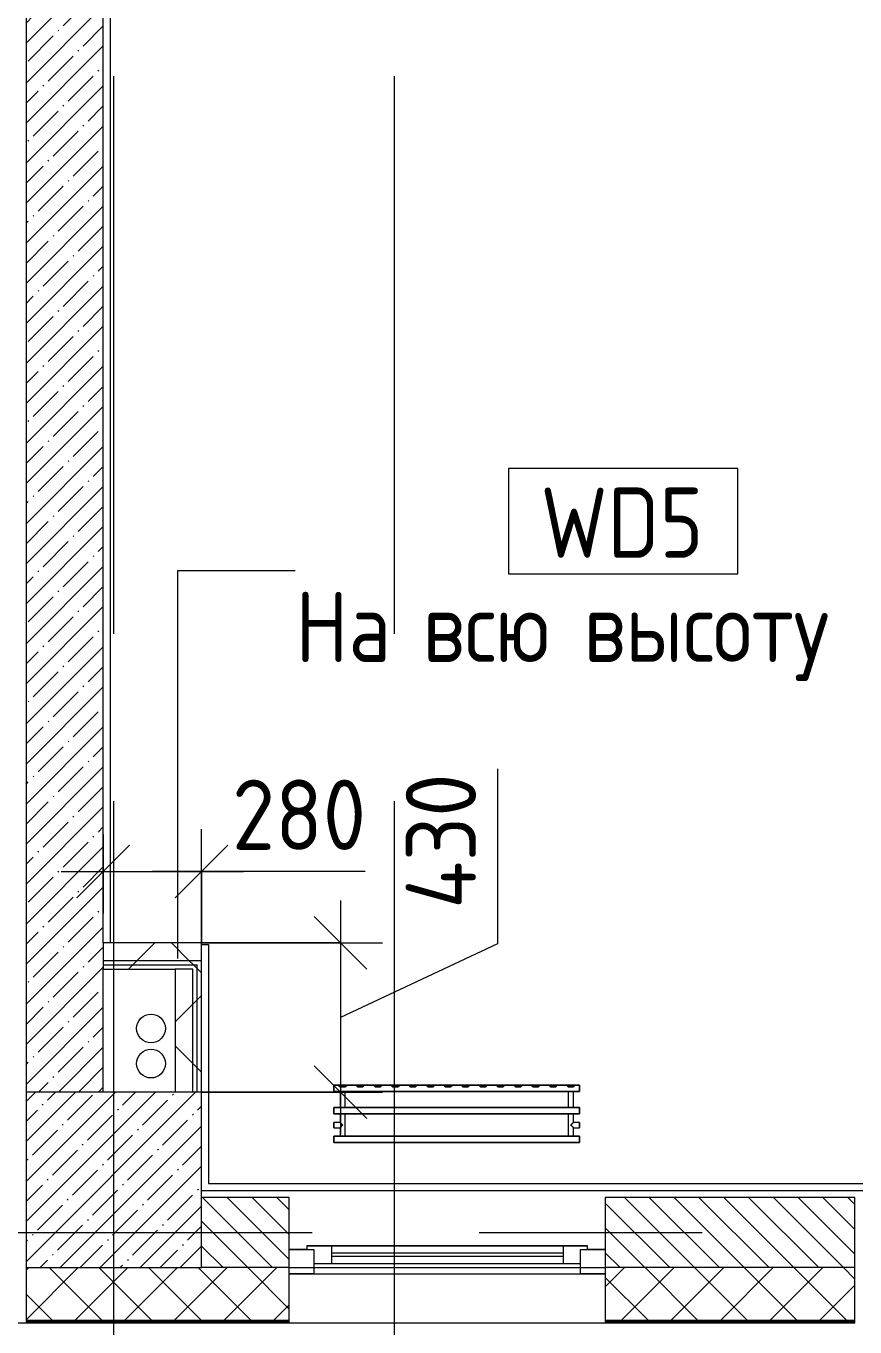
# Model space of a CAD drawing. Header units: millimetres. Extents: x 35787 to 244346, y -8553 to 29000.
# Drawn here: x 47410 to 49772, y -269 to 3436 of the extents above; entities that cross this region are included whole.
import ezdxf

# ---------------------------------------------------------------- set-up
doc = ezdxf.new("R2010")
doc.units = ezdxf.units.MM
doc.linetypes.add('Осевая', pattern=[3175, 635, -476.25, 1587.5, -476.25])
for name, color, linetype, lineweight in [('A-ANNO-DIMS', 7, 'Continuous', 9), ('A-ANNO-DIMS-100', 7, 'Continuous', 9), ('A-DETL', 7, 'Continuous', 9), ('A-GLAZ', 7, 'Continuous', 9), ('A-WALL', 7, 'Continuous', 9), ('A-WALL-1', 7, 'Continuous', 13), ('A-WALL-IDEN', 7, 'Continuous', 9), ('I-WALL', 7, 'Continuous', 9), ('S-COLS', 7, 'Continuous', 9), ('Оси', 7, 'Continuous', 9), ('Оси-2', 7, 'Осевая', 9)]:
    doc.layers.add(name, color=color, linetype=linetype, lineweight=lineweight)
for name, color, linetype, lineweight, true_color in [('A-FLOR-1', 7, 'Continuous', 9, 0xaaaaaa), ('A-WALL-3', 7, 'Continuous', 13, 0x008040), ('I-WALL-3', 7, 'Continuous', 9, 0x008040), ('M-EQPM-1', 7, 'Continuous', 9, 0xaaaaaa)]:
    doc.layers.add(name, color=color, linetype=linetype, lineweight=lineweight, true_color=true_color)
doc.styles.add('GOST Common_1', font='GOST_Common.ttf', dxfattribs={"width": 0.9, "height": 200})
doc.styles.add('ISOCPEUR_1', font='isocpeur.ttf', dxfattribs={"width": 0.9, "height": 200})
doc.dimstyles.new('ISO-2_0_0_9К_Средний_округл2', dxfattribs={"dimscale": 304.8, "dimtxt": 199.196235, "dimasz": 0.492126, "dimexe": 0.393701, "dimexo": 0, "dimgap": 0, "dimtad": 1, "dimdec": 0, "dimrnd": 10, "dimzin": 0, "dimdsep": 46, "dimtxsty": 'ISOCPEUR_1', "dimblk1": 'OBLIQUE', "dimblk2": 'OBLIQUE', "dimsah": 1, "dimcen": 0.09, "dimdle": 0.393701, "dimazin": 0, "dimtfac": 1, "dimtdec": 4, "dimtix": 1, "dimtmove": 1, "dimatfit": 3, "dimfxl": 1, "dimtvp": 1, "dimtolj": 1, "dimtzin": 0, "dimarcsym": 2})
pattern_1 = [(45, (0, 0), (-141.42136, 141.42136), []), (135, (0, 0), (-141.42136, -141.42136), [])]

# ---------------------------------------------------------------- blocks, each defined once
blk = doc.blocks.new('BSC_Колонна _Прямоугольная - 500х500-V7-План монтажа стен и перегородок 1 этажа  в осях 12-23')
at = {"layer": 'S-COLS'}
h = blk.add_hatch(dxfattribs=at)
h.set_pattern_fill('FP_9', color=256, style=0, pattern_type=2)
h.set_pattern_definition([(45, (-47660, -150), (-57.02463, 57.02463), []), (45, (-47602.975, -150), (-57.02463, 57.02463), [100.806, -20.161, 3.353, -16.808])])
h.paths.add_polyline_path([(-250, -250), (250, -250), (250, 250), (-250, 250)])
for p, q in [((250, 250), (-250, 250)), ((-250, 250), (-250, -250)), ((250, -250), (250, 250)), ((-250, -250), (250, -250))]:
    blk.add_line(p, q, dxfattribs=at)
blk = doc.blocks.new('120_Окно_СКБ_1Ст - 120_Окно_СКБ_1Ст 900х2500_h_-20664874-План монтажа стен и перегородок 1 этажа  в осях 12-23')
at = {"layer": 'A-GLAZ'}
for p, q in [((-450, -127), (-450, -57)), ((-450, -57), (-380, -57)), ((450, -57), (-450, -57)), ((-380, -57), (-380, -127)), ((380, -127), (380, -57)), ((380, -57), (450, -57)), ((450, -57), (450, -127)), ((380, -87), (-380, -87)), ((-380, -87), (-380, -127)), ((-330, -137), (-330, -87)), ((-330, -107), (330, -107)), ((330, -137), (330, -87)), ((380, -127), (380, -87)), ((-380, -127), (-450, -127)), ((-450, -127), (-400, -127)), ((-380, -127), (-400, -127)), ((-400, -127), (-400, -137)), ((-400, -137), (400, -137)), ((400, -137), (-400, -137)), ((330, -117), (-330, -117)), ((450, -127), (380, -127)), ((400, -127), (380, -127)), ((400, -127), (450, -127)), ((400, -137), (400, -127))]:
    blk.add_line(p, q, dxfattribs=at)
blk = doc.blocks.new('radiator_prado_classic_z_tip_30_po exemplyaru - Classic Z Тип 30-500-V53-План монтажа стен и перегородок 1 этажа  в осях 12-23')
at = {"layer": 'M-EQPM-1'}
for p, q in [((0, 228), (0, 210)), ((700, 228), (0, 228)), ((0, 210), (0, 228)), ((0, 228), (12.5, 228)), ((12.5, 228), (37.5, 228)), ((37.5, 228), (12.5, 228)), ((12.5, 228), (37.5, 228)), ((12.5, 228), (17.5, 223)), ((12.5, 228), (17.5, 223)), ((32.5, 223), (17.5, 223)), ((17.5, 223), (32.5, 223)), ((32.5, 223), (37.5, 228)), ((37.5, 228), (32.5, 223)), ((37.5, 228), (62.5, 228)), ((62.5, 228), (87.5, 228)), ((87.5, 228), (62.5, 228)), ((62.5, 228), (87.5, 228)), ((62.5, 228), (67.5, 223)), ((62.5, 228), (67.5, 223)), ((82.5, 223), (67.5, 223)), ((67.5, 223), (82.5, 223)), ((82.5, 223), (87.5, 228)), ((87.5, 228), (82.5, 223)), ((87.5, 228), (112.5, 228)), ((112.5, 228), (137.5, 228)), ((137.5, 228), (112.5, 228)), ((112.5, 228), (137.5, 228)), ((112.5, 228), (117.5, 223)), ((112.5, 228), (117.5, 223)), ((132.5, 223), (117.5, 223)), ((117.5, 223), (132.5, 223)), ((132.5, 223), (137.5, 228)), ((137.5, 228), (132.5, 223)), ((137.5, 228), (162.5, 228)), ((162.5, 228), (187.5, 228)), ((187.5, 228), (162.5, 228)), ((162.5, 228), (187.5, 228)), ((162.5, 228), (167.5, 223)), ((162.5, 228), (167.5, 223)), ((182.5, 223), (167.5, 223)), ((167.5, 223), (182.5, 223)), ((182.5, 223), (187.5, 228)), ((187.5, 228), (182.5, 223)), ((187.5, 228), (212.5, 228)), ((212.5, 228), (237.5, 228)), ((237.5, 228), (212.5, 228)), ((212.5, 228), (237.5, 228)), ((212.5, 228), (217.5, 223)), ((212.5, 228), (217.5, 223)), ((232.5, 223), (217.5, 223)), ((217.5, 223), (232.5, 223)), ((232.5, 223), (237.5, 228)), ((237.5, 228), (232.5, 223)), ((237.5, 228), (262.5, 228)), ((262.5, 228), (287.5, 228)), ((287.5, 228), (262.5, 228)), ((262.5, 228), (287.5, 228)), ((262.5, 228), (267.5, 223)), ((262.5, 228), (267.5, 223)), ((282.5, 223), (267.5, 223)), ((267.5, 223), (282.5, 223)), ((282.5, 223), (287.5, 228)), ((287.5, 228), (282.5, 223)), ((287.5, 228), (312.5, 228)), ((312.5, 228), (337.5, 228)), ((337.5, 228), (312.5, 228)), ((312.5, 228), (337.5, 228)), ((312.5, 228), (317.5, 223)), ((312.5, 228), (317.5, 223)), ((332.5, 223), (317.5, 223)), ((317.5, 223), (332.5, 223)), ((332.5, 223), (337.5, 228)), ((337.5, 228), (332.5, 223)), ((337.5, 228), (362.5, 228)), ((362.5, 228), (387.5, 228)), ((387.5, 228), (362.5, 228)), ((362.5, 228), (387.5, 228)), ((362.5, 228), (367.5, 223)), ((362.5, 228), (367.5, 223)), ((382.5, 223), (367.5, 223)), ((367.5, 223), (382.5, 223)), ((382.5, 223), (387.5, 228)), ((387.5, 228), (382.5, 223)), ((387.5, 228), (412.5, 228)), ((412.5, 228), (437.5, 228)), ((437.5, 228), (412.5, 228)), ((412.5, 228), (437.5, 228)), ((412.5, 228), (417.5, 223)), ((412.5, 228), (417.5, 223)), ((432.5, 223), (417.5, 223)), ((417.5, 223), (432.5, 223)), ((432.5, 223), (437.5, 228)), ((437.5, 228), (432.5, 223)), ((437.5, 228), (462.5, 228)), ((462.5, 228), (487.5, 228)), ((487.5, 228), (462.5, 228)), ((462.5, 228), (487.5, 228)), ((462.5, 228), (467.5, 223)), ((462.5, 228), (467.5, 223)), ((482.5, 223), (467.5, 223)), ((467.5, 223), (482.5, 223)), ((482.5, 223), (487.5, 228)), ((487.5, 228), (482.5, 223)), ((487.5, 228), (512.5, 228)), ((512.5, 228), (537.5, 228)), ((537.5, 228), (512.5, 228)), ((512.5, 228), (537.5, 228)), ((512.5, 228), (517.5, 223)), ((512.5, 228), (517.5, 223)), ((532.5, 223), (517.5, 223)), ((517.5, 223), (532.5, 223)), ((532.5, 223), (537.5, 228)), ((537.5, 228), (532.5, 223)), ((537.5, 228), (562.5, 228)), ((562.5, 228), (587.5, 228)), ((587.5, 228), (562.5, 228)), ((562.5, 228), (587.5, 228)), ((562.5, 228), (567.5, 223)), ((562.5, 228), (567.5, 223)), ((582.5, 223), (567.5, 223)), ((567.5, 223), (582.5, 223)), ((582.5, 223), (587.5, 228)), ((587.5, 228), (582.5, 223)), ((587.5, 228), (612.5, 228)), ((612.5, 228), (637.5, 228)), ((637.5, 228), (612.5, 228)), ((612.5, 228), (637.5, 228)), ((612.5, 228), (617.5, 223)), ((617.5, 223), (612.5, 228)), ((632.5, 223), (617.5, 223)), ((617.5, 223), (632.5, 223)), ((632.5, 223), (637.5, 228)), ((637.5, 228), (632.5, 223)), ((637.5, 228), (662.5, 228)), ((662.5, 228), (687.5, 228)), ((687.5, 228), (662.5, 228)), ((662.5, 228), (687.5, 228)), ((662.5, 228), (667.5, 223)), ((662.5, 228), (667.5, 223)), ((682.5, 223), (667.5, 223)), ((667.5, 223), (682.5, 223)), ((682.5, 223), (687.5, 228)), ((687.5, 228), (682.5, 223)), ((687.5, 228), (700, 228)), ((700, 210), (700, 228)), ((700, 228), (700, 210)), ((0, 210), (700, 210)), ((17.5, 210), (0, 210)), ((17.5, 210), (17.5, 164)), ((17.5, 210), (17.5, 164)), ((25, 210), (17.5, 210)), ((17.5, 210), (32.5, 210)), ((32.5, 210), (17.5, 210)), ((17.5, 210), (32.5, 210)), ((31.5, 210), (18.5, 210)), ((26.9, 210), (25, 210)), ((30.3, 210), (26.9, 210)), ((32.5, 210), (30.3, 210)), ((32.5, 164), (32.5, 210)), ((32.5, 164), (32.5, 210)), ((667.5, 210), (32.5, 210)), ((667.5, 210), (667.5, 164)), ((667.5, 210), (667.5, 164)), ((682.5, 210), (667.5, 210)), ((667.5, 210), (668.5, 210)), ((682.5, 210), (667.5, 210)), ((667.5, 210), (682.5, 210)), ((668.5, 210), (669.7, 210)), ((681.5, 210), (668.5, 210)), ((669.7, 210), (671.2, 210)), ((671.2, 210), (682.5, 210)), ((682.5, 164), (682.5, 210)), ((682.5, 164), (682.5, 210)), ((700, 210), (682.5, 210)), ((700, 164), (0, 164)), ((0, 164), (0, 146)), ((0, 146), (0, 164)), ((0, 164), (17.5, 164)), ((32.5, 164), (17.5, 164)), ((17.5, 164), (32.5, 164)), ((32.5, 164), (17.5, 164)), ((17.5, 164), (28.8, 164)), ((18.5, 164), (31.5, 164)), ((28.8, 164), (30.3, 164)), ((30.3, 164), (31.5, 164)), ((31.5, 164), (32.2, 164)), ((32.2, 164), (32.5, 164)), ((32.5, 164), (667.5, 164)), ((682.5, 164), (667.5, 164)), ((667.5, 164), (682.5, 164)), ((682.5, 164), (667.5, 164)), ((667.5, 164), (682.5, 164)), ((668.5, 164), (681.5, 164)), ((682.5, 164), (700, 164)), ((700, 146), (700, 164)), ((700, 164), (700, 146)), ((0, 146), (700, 146)), ((17.5, 146), (0, 146)), ((17.5, 121.5), (0, 121.5)), ((17.5, 121.5), (0, 121.5)), ((0, 121.5), (0, 121.2)), ((0, 106.5), (0, 121.5)), ((0, 121.2), (0, 106.8)), ((0, 121.2), (0, 120.5)), ((0, 120.5), (0, 121.2)), ((0, 121.2), (0, 121.2)), ((0, 120.5), (0, 119.3)), ((0, 119.3), (0, 120.5)), ((0, 119.3), (0, 117.8)), ((0, 117.8), (0, 119.3)), ((0, 117.8), (0, 115.9)), ((0, 115.9), (0, 117.8)), ((0, 115.9), (0, 114)), ((0, 114), (0, 115.9)), ((0, 114), (0, 112.1)), ((0, 112.1), (0, 114)), ((0, 112.1), (0, 110.2)), ((0, 110.2), (0, 112.1)), ((17.5, 146), (17.5, 121.5)), ((17.5, 146), (17.5, 121.5)), ((17.5, 146), (25, 146)), ((32.5, 146), (17.5, 146)), ((17.5, 146), (32.5, 146)), ((28.8, 146), (17.5, 146)), ((31.5, 146), (18.5, 146)), ((25, 146), (26.9, 146)), ((26.9, 146), (32.5, 146)), ((30.3, 146), (28.8, 146)), ((31.5, 146), (30.3, 146)), ((32.2, 146), (31.5, 146)), ((32.5, 146), (32.2, 146)), ((32.5, 82), (32.5, 146)), ((32.5, 82), (32.5, 146)), ((667.5, 146), (32.5, 146)), ((667.5, 146), (667.5, 82)), ((667.5, 146), (667.5, 82)), ((667.5, 146), (682.5, 146)), ((669.7, 146), (667.5, 146)), ((667.5, 146), (673.1, 146)), ((682.5, 146), (667.5, 146)), ((681.5, 146), (668.5, 146)), ((682.5, 146), (669.7, 146)), ((673.1, 146), (682.5, 146)), ((682.5, 121.5), (682.5, 146)), ((682.5, 121.5), (682.5, 146)), ((700, 146), (682.5, 146)), ((700, 121.5), (682.5, 121.5)), ((700, 121.5), (682.5, 121.5)), ((700, 121.5), (700, 106.5)), ((700, 121.2), (700, 121.5)), ((700, 121.5), (700, 121.2)), ((700, 121.2), (700, 121.5)), ((700, 106.8), (700, 121.2)), ((700, 121.2), (700, 106.8)), ((700, 106.8), (700, 121.2)), ((0, 110.2), (0, 108.7)), ((0, 108.7), (0, 110.2)), ((0, 108.7), (0, 106.8)), ((0, 106.8), (0, 108.7)), ((0, 106.8), (0, 106.5)), ((0, 106.8), (0, 106.8)), ((0, 106.5), (17.5, 106.5)), ((0, 106.5), (17.5, 106.5)), ((700, 82), (0, 82)), ((0, 82), (0, 64)), ((0, 64), (0, 82)), ((0, 82), (17.5, 82)), ((17.5, 106.5), (17.5, 82)), ((17.5, 106.5), (17.5, 82)), ((32.5, 82), (17.5, 82)), ((17.5, 82), (32.5, 82)), ((32.5, 82), (17.5, 82)), ((17.5, 82), (17.8, 82)), ((17.8, 82), (18.5, 82)), ((18.5, 82), (19.7, 82)), ((18.5, 82), (31.5, 82)), ((19.7, 82), (21.3, 82)), ((21.3, 82), (23.1, 82)), ((23.1, 82), (25, 82)), ((25, 82), (26.9, 82)), ((26.9, 82), (28.8, 82)), ((28.8, 82), (30.3, 82)), ((30.3, 82), (31.5, 82)), ((31.5, 82), (32.2, 82)), ((32.2, 82), (32.5, 82)), ((32.5, 82), (667.5, 82)), ((682.5, 82), (667.5, 82)), ((667.5, 82), (668.5, 82)), ((676.9, 82), (667.5, 82)), ((667.5, 82), (682.5, 82)), ((668.5, 82), (675, 82)), ((668.5, 82), (681.5, 82)), ((675, 82), (682.5, 82)), ((678.7, 82), (676.9, 82)), ((680.3, 82), (678.7, 82)), ((682.5, 82), (680.3, 82)), ((682.5, 82), (682.5, 106.5)), ((682.5, 106.5), (700, 106.5)), ((682.5, 82), (682.5, 106.5)), ((682.5, 106.5), (700, 106.5)), ((682.5, 82), (700, 82)), ((700, 106.5), (700, 106.8)), ((700, 106.8), (700, 106.5)), ((700, 106.5), (700, 106.8)), ((700, 64), (700, 82)), ((700, 82), (700, 64)), ((700, 64), (0, 64)), ((0, 64), (700, 64))]:
    blk.add_line(p, q, dxfattribs=at)
for points, knots in [([(17.8, 121.2), (17.7, 121.3), (17.7, 121.3), (17.5, 121.5), (17.5, 121.5), (17.5, 121.5)], [0.8571429, 0.8571429, 0.8571429, 0.8571429, 0.8928571, 0.9285714, 1, 1, 1, 1]), ([(17.5, 121.5), (17.5, 121.5), (17.5, 121.5), (17.7, 121.3), (17.7, 121.3), (17.8, 121.2)], [0, 0, 0, 0, 0.0714286, 0.1071429, 0.1428571, 0.1428571, 0.1428571, 0.1428571]), ([(17.5, 121.5), (17.5, 121.5), (17.5, 121.5), (17.7, 121.3), (17.7, 121.3), (17.8, 121.2)], [0, 0, 0, 0, 0.0714286, 0.1071429, 0.1428571, 0.1428571, 0.1428571, 0.1428571]), ([(25, 114), (24.5, 114.5), (23.6, 115.4), (22.4, 116.6), (21.6, 117.4), (21.1, 117.9), (20.8, 118.2), (20.5, 118.5), (20.2, 118.8), (19.8, 119.1), (19.6, 119.4), (19.3, 119.7), (19, 120), (18.7, 120.3), (18.5, 120.5), (18.3, 120.7), (18.1, 120.9), (17.9, 121.1), (17.8, 121.2), (17.7, 121.3), (17.5, 121.5), (17.5, 121.5), (17.5, 121.5)], [0, 0, 0, 0, 0.142857, 0.285714, 0.357143, 0.392857, 0.428571, 0.464286, 0.5, 0.535714, 0.571429, 0.607143, 0.642857, 0.678571, 0.714286, 0.75, 0.785714, 0.821429, 0.857143, 0.892857, 0.928571, 1, 1, 1, 1]), ([(17.5, 106.5), (17.5, 106.5), (17.5, 106.5), (17.7, 106.7), (17.8, 106.8), (17.9, 106.9), (18.1, 107.1), (18.3, 107.3), (18.5, 107.5), (18.7, 107.7), (19, 108), (19.3, 108.3), (19.6, 108.6), (19.8, 108.9), (20.3, 109.3), (20.7, 109.7), (21.1, 110.1), (21.6, 110.6), (22.4, 111.4), (23.6, 112.6), (24.5, 113.5), (25, 114)], [0, 0, 0, 0, 0.071429, 0.107143, 0.142857, 0.178571, 0.214286, 0.25, 0.285714, 0.321429, 0.357143, 0.392857, 0.428571, 0.464286, 0.5, 0.571429, 0.607143, 0.642857, 0.714286, 0.857143, 1, 1, 1, 1]), ([(17.8, 121.2), (17.8, 121.2), (17.9, 121.1), (18.1, 120.9), (18.3, 120.7), (18.5, 120.5), (18.7, 120.3), (19, 120), (19.3, 119.7), (19.6, 119.4), (19.8, 119.1), (20.3, 118.7), (20.7, 118.3), (21.1, 117.9), (21.6, 117.4), (22.4, 116.6), (23.1, 115.9), (23.6, 115.4)], [0.1428571, 0.1428571, 0.1428571, 0.1428571, 0.1785714, 0.2142857, 0.25, 0.2857143, 0.3214286, 0.3571429, 0.3928571, 0.4285714, 0.4642857, 0.5, 0.5714286, 0.6071429, 0.6428571, 0.7142857, 0.8571429, 0.8571429, 0.8571429, 0.8571429]), ([(22.1, 111.1), (21.9, 110.9), (21.6, 110.6), (21.1, 110.1), (20.8, 109.8), (20.5, 109.5), (20.2, 109.2), (19.8, 108.9), (19.6, 108.6), (19.3, 108.3), (19, 108), (18.7, 107.7), (18.5, 107.5), (18.3, 107.3), (18.1, 107.1), (17.9, 106.9), (17.8, 106.8), (17.8, 106.8)], [0.2857143, 0.2857143, 0.2857143, 0.2857143, 0.3571429, 0.3928571, 0.4285714, 0.4642857, 0.5, 0.5357143, 0.5714286, 0.6071429, 0.6428571, 0.6785714, 0.7142857, 0.75, 0.7857143, 0.8214286, 0.8571429, 0.8571429, 0.8571429, 0.8571429]), ([(19.6, 119.4), (19.7, 119.3), (19.9, 119.2), (20.3, 118.7), (20.6, 118.4), (20.8, 118.2)], [0.4285714, 0.4285714, 0.4285714, 0.4285714, 0.4642857, 0.5, 0.5714286, 0.5714286, 0.5714286, 0.5714286]), ([(22.1, 116.9), (21.9, 117.1), (21.6, 117.4), (21.1, 117.9), (20.9, 118.1), (20.8, 118.2)], [0.2857143, 0.2857143, 0.2857143, 0.2857143, 0.3571429, 0.3928571, 0.4285714, 0.4285714, 0.4285714, 0.4285714]), ([(20.8, 118.2), (20.9, 118.1), (21.1, 117.9), (21.6, 117.4), (21.9, 117.1), (22.1, 116.9)], [0.5714286, 0.5714286, 0.5714286, 0.5714286, 0.6071429, 0.6428571, 0.7142857, 0.7142857, 0.7142857, 0.7142857]), ([(20.8, 109.8), (20.9, 109.9), (21.1, 110.1), (21.6, 110.6), (21.9, 110.9), (22.1, 111.1)], [0.5714286, 0.5714286, 0.5714286, 0.5714286, 0.6071429, 0.6428571, 0.7142857, 0.7142857, 0.7142857, 0.7142857]), ([(22.1, 111.1), (21.9, 110.9), (21.6, 110.6), (21.1, 110.1), (20.9, 109.9), (20.8, 109.8)], [0.2857143, 0.2857143, 0.2857143, 0.2857143, 0.3571429, 0.3928571, 0.4285714, 0.4285714, 0.4285714, 0.4285714]), ([(675, 114), (675.5, 114.5), (676.4, 115.4), (677.6, 116.6), (678.4, 117.4), (678.9, 117.9), (679.2, 118.2), (679.5, 118.5), (679.8, 118.8), (680.1, 119.2), (680.4, 119.4), (680.7, 119.7), (681, 120), (681.3, 120.3), (681.5, 120.5), (681.7, 120.7), (681.9, 120.9), (682.1, 121.1), (682.2, 121.2), (682.3, 121.3), (682.5, 121.5), (682.5, 121.5), (682.5, 121.5)], [0, 0, 0, 0, 0.142857, 0.285714, 0.357143, 0.392857, 0.428571, 0.464286, 0.5, 0.535714, 0.571429, 0.607143, 0.642857, 0.678571, 0.714286, 0.75, 0.785714, 0.821429, 0.857143, 0.892857, 0.928571, 1, 1, 1, 1]), ([(682.5, 106.5), (682.5, 106.5), (682.5, 106.5), (682.3, 106.7), (682.2, 106.8), (682.1, 106.9), (681.9, 107.1), (681.7, 107.3), (681.5, 107.5), (681.3, 107.7), (681, 108), (680.7, 108.3), (680.4, 108.6), (680.1, 108.8), (679.7, 109.3), (679.3, 109.7), (678.9, 110.1), (678.4, 110.6), (677.6, 111.4), (676.4, 112.6), (675.5, 113.5), (675, 114)], [0, 0, 0, 0, 0.071429, 0.107143, 0.142857, 0.178571, 0.214286, 0.25, 0.285714, 0.321429, 0.357143, 0.392857, 0.428571, 0.464286, 0.5, 0.571429, 0.607143, 0.642857, 0.714286, 0.857143, 1, 1, 1, 1]), ([(682.2, 121.2), (682.2, 121.2), (682.1, 121.1), (681.9, 120.9), (681.7, 120.7), (681.5, 120.5), (681.3, 120.3), (681, 120), (680.7, 119.7), (680.4, 119.4), (680.1, 119.2), (679.7, 118.7), (679.3, 118.3), (678.9, 117.9), (678.4, 117.4), (677.6, 116.6), (676.9, 115.9), (676.4, 115.4)], [0.1428571, 0.1428571, 0.1428571, 0.1428571, 0.1785714, 0.2142857, 0.25, 0.2857143, 0.3214286, 0.3571429, 0.3928571, 0.4285714, 0.4642857, 0.5, 0.5714286, 0.6071429, 0.6428571, 0.7142857, 0.8571429, 0.8571429, 0.8571429, 0.8571429]), ([(676.4, 115.4), (676.9, 115.9), (677.6, 116.6), (678.4, 117.4), (678.9, 117.9), (679.2, 118.2), (679.5, 118.5), (679.8, 118.8), (680.1, 119.2), (680.4, 119.4), (680.7, 119.7), (681, 120), (681.3, 120.3), (681.5, 120.5), (681.7, 120.7), (681.9, 120.9), (682.1, 121.1), (682.2, 121.2), (682.2, 121.2)], [0.1428571, 0.1428571, 0.1428571, 0.1428571, 0.2857143, 0.3571429, 0.3928571, 0.4285714, 0.4642857, 0.5, 0.5357143, 0.5714286, 0.6071429, 0.6428571, 0.6785714, 0.7142857, 0.75, 0.7857143, 0.8214286, 0.8571429, 0.8571429, 0.8571429, 0.8571429]), ([(679.2, 118.2), (679.1, 118.1), (678.9, 117.9), (678.4, 117.4), (678.1, 117.1), (677.9, 116.9)], [0.5714286, 0.5714286, 0.5714286, 0.5714286, 0.6071429, 0.6428571, 0.7142857, 0.7142857, 0.7142857, 0.7142857]), ([(677.9, 111.1), (678.1, 110.9), (678.4, 110.6), (678.9, 110.1), (679.2, 109.8), (679.5, 109.5), (679.8, 109.2), (680.1, 108.8), (680.4, 108.6), (680.7, 108.3), (681, 108), (681.3, 107.7), (681.5, 107.5), (681.7, 107.3), (681.9, 107.1), (682.1, 106.9), (682.2, 106.8), (682.2, 106.8)], [0.2857143, 0.2857143, 0.2857143, 0.2857143, 0.3571429, 0.3928571, 0.4285714, 0.4642857, 0.5, 0.5357143, 0.5714286, 0.6071429, 0.6428571, 0.6785714, 0.7142857, 0.75, 0.7857143, 0.8214286, 0.8571429, 0.8571429, 0.8571429, 0.8571429]), ([(677.9, 111.1), (678.1, 110.9), (678.4, 110.6), (678.9, 110.1), (679.2, 109.8), (679.5, 109.5), (679.8, 109.2), (680.1, 108.8), (680.4, 108.6), (680.7, 108.3), (681, 108), (681.3, 107.7), (681.5, 107.5), (681.7, 107.3), (681.9, 107.1), (682.1, 106.9), (682.2, 106.8), (682.2, 106.8)], [0.2857143, 0.2857143, 0.2857143, 0.2857143, 0.3571429, 0.3928571, 0.4285714, 0.4642857, 0.5, 0.5357143, 0.5714286, 0.6071429, 0.6428571, 0.6785714, 0.7142857, 0.75, 0.7857143, 0.8214286, 0.8571429, 0.8571429, 0.8571429, 0.8571429]), ([(682.2, 106.8), (682.2, 106.8), (682.1, 106.9), (681.9, 107.1), (681.7, 107.3), (681.5, 107.5), (681.3, 107.7), (681, 108), (680.7, 108.3), (680.4, 108.6), (680.1, 108.8), (679.7, 109.3), (679.3, 109.7), (678.9, 110.1), (678.4, 110.6), (678.1, 110.9), (677.9, 111.1)], [0.1428571, 0.1428571, 0.1428571, 0.1428571, 0.1785714, 0.2142857, 0.25, 0.2857143, 0.3214286, 0.3571429, 0.3928571, 0.4285714, 0.4642857, 0.5, 0.5714286, 0.6071429, 0.6428571, 0.7142857, 0.7142857, 0.7142857, 0.7142857]), ([(682.2, 121.2), (682.2, 121.2), (682.1, 121.1), (681.9, 120.9), (681.7, 120.7), (681.5, 120.5), (681.3, 120.3), (681, 120), (680.7, 119.7), (680.4, 119.4), (680.1, 119.2), (679.7, 118.7), (679.4, 118.4), (679.2, 118.2)], [0.1428571, 0.1428571, 0.1428571, 0.1428571, 0.1785714, 0.2142857, 0.25, 0.2857143, 0.3214286, 0.3571429, 0.3928571, 0.4285714, 0.4642857, 0.5, 0.5714286, 0.5714286, 0.5714286, 0.5714286]), ([(682.5, 121.5), (682.5, 121.5), (682.5, 121.5), (682.3, 121.3), (682.3, 121.3), (682.2, 121.2)], [0, 0, 0, 0, 0.0714286, 0.1071429, 0.1428571, 0.1428571, 0.1428571, 0.1428571]), ([(682.5, 121.5), (682.5, 121.5), (682.5, 121.5), (682.3, 121.3), (682.3, 121.3), (682.2, 121.2)], [0, 0, 0, 0, 0.0714286, 0.1071429, 0.1428571, 0.1428571, 0.1428571, 0.1428571]), ([(682.2, 121.2), (682.3, 121.3), (682.3, 121.3), (682.5, 121.5), (682.5, 121.5), (682.5, 121.5)], [0.8571429, 0.8571429, 0.8571429, 0.8571429, 0.8928571, 0.9285714, 1, 1, 1, 1]), ([(17.5, 106.5), (17.5, 106.5), (17.5, 106.5), (17.7, 106.7), (17.7, 106.7), (17.8, 106.8)], [0, 0, 0, 0, 0.0714286, 0.1071429, 0.1428571, 0.1428571, 0.1428571, 0.1428571]), ([(17.8, 106.8), (17.7, 106.7), (17.7, 106.7), (17.5, 106.5), (17.5, 106.5), (17.5, 106.5)], [0.8571429, 0.8571429, 0.8571429, 0.8571429, 0.8928571, 0.9285714, 1, 1, 1, 1]), ([(17.8, 106.8), (17.7, 106.7), (17.7, 106.7), (17.5, 106.5), (17.5, 106.5), (17.5, 106.5)], [0.8571429, 0.8571429, 0.8571429, 0.8571429, 0.8928571, 0.9285714, 1, 1, 1, 1]), ([(17.8, 106.8), (17.8, 106.8), (17.9, 106.9), (18.1, 107.1), (18.3, 107.3), (18.5, 107.5), (18.7, 107.7), (19, 108), (19.3, 108.3), (19.6, 108.6), (19.9, 108.8), (20.3, 109.3), (20.6, 109.6), (20.8, 109.8)], [0.1428571, 0.1428571, 0.1428571, 0.1428571, 0.1785714, 0.2142857, 0.25, 0.2857143, 0.3214286, 0.3571429, 0.3928571, 0.4285714, 0.4642857, 0.5, 0.5714286, 0.5714286, 0.5714286, 0.5714286]), ([(682.2, 106.8), (682.3, 106.7), (682.3, 106.7), (682.5, 106.5), (682.5, 106.5), (682.5, 106.5)], [0.8571429, 0.8571429, 0.8571429, 0.8571429, 0.8928571, 0.9285714, 1, 1, 1, 1]), ([(682.2, 106.8), (682.3, 106.7), (682.3, 106.7), (682.5, 106.5), (682.5, 106.5), (682.5, 106.5)], [0.8571429, 0.8571429, 0.8571429, 0.8571429, 0.8928571, 0.9285714, 1, 1, 1, 1]), ([(682.5, 106.5), (682.5, 106.5), (682.5, 106.5), (682.3, 106.7), (682.3, 106.7), (682.2, 106.8)], [0, 0, 0, 0, 0.0714286, 0.1071429, 0.1428571, 0.1428571, 0.1428571, 0.1428571])]:
    blk.add_open_spline(points, degree=3, knots=knots, dxfattribs=at)
for points in [[(20.8, 118.2), (20.7, 118.3), (20.5, 118.5), (20.2, 118.8), (19.9, 119.2), (19.6, 119.4), (19.3, 119.7), (19, 120), (18.7, 120.3), (18.5, 120.5), (18.3, 120.7), (18.1, 120.9), (17.9, 121.1), (17.8, 121.2), (17.8, 121.2)], [(17.8, 121.2), (17.8, 121.2), (17.9, 121.1), (18.1, 120.9), (18.3, 120.7), (18.5, 120.5), (18.7, 120.3), (19, 120), (19.3, 119.7), (19.5, 119.5), (19.6, 119.4)], [(23.6, 115.4), (23.1, 115.9), (22.6, 116.4), (22.1, 116.9)], [(22.1, 116.9), (22.6, 116.4), (23.1, 115.9), (23.6, 115.4)], [(25, 114), (24.5, 113.5), (23.6, 112.6), (22.6, 111.6), (22.1, 111.1)], [(22.1, 111.1), (22.6, 111.6), (23.1, 112.1), (23.6, 112.6)], [(23.6, 112.6), (23.1, 112.1), (22.6, 111.6), (22.1, 111.1)], [(25, 114), (24.5, 114.5), (24, 115), (23.6, 115.4)], [(23.6, 115.4), (24, 115), (24.5, 114.5), (25, 114)], [(23.6, 115.4), (24, 115), (24.5, 114.5), (25, 114)], [(23.6, 112.6), (24, 113), (24.5, 113.5), (25, 114)], [(25, 114), (24.5, 113.5), (24, 113), (23.6, 112.6)], [(676.4, 115.4), (676, 115), (675.5, 114.5), (675, 114)], [(676.4, 115.4), (676, 115), (675.5, 114.5), (675, 114)], [(675, 114), (675.5, 114.5), (676, 115), (676.4, 115.4)], [(675, 114), (675.5, 113.5), (676.4, 112.6), (677.4, 111.6), (677.9, 111.1)], [(675, 114), (675.5, 113.5), (676.4, 112.6), (677.4, 111.6), (677.9, 111.1)], [(677.9, 111.1), (677.4, 111.6), (676.4, 112.6), (675.5, 113.5), (675, 114)], [(677.9, 116.9), (677.4, 116.4), (676.9, 115.9), (676.4, 115.4)], [(20.8, 109.8), (20.7, 109.7), (20.5, 109.5), (20.2, 109.2), (19.9, 108.8), (19.6, 108.6), (19.3, 108.3), (19, 108), (18.7, 107.7), (18.5, 107.5), (18.3, 107.3), (18.1, 107.1), (17.9, 106.9), (17.8, 106.8), (17.8, 106.8)]]:
    blk.add_open_spline(points, degree=3, dxfattribs=at)
blk = doc.blocks.new('DIMBLOCK36-План монтажа стен и перегородок 1 этажа  в осях 12-23')
at = {"layer": 'A-ANNO-DIMS-100'}
for p, q in [((47630, 1134.3), (47630, 908.2)), ((47630, 1028.2), (47630, 1134.3)), ((47910, 825), (47910, 1148.2)), ((47510, 1028.2), (48030, 1028.2)), ((47896.6, 1028.2), (47770, 1028.2)), ((48375.8, 1028.2), (47896.6, 1028.2)), ((47910, 1028.2), (47910, 825))]:
    blk.add_line(p, q, dxfattribs=at)
at = {"layer": 'A-ANNO-DIMS-100', "lineweight": 20}
for p, q in [((47630, 1028.2), (47705, 1103.2)), ((47910, 1028.2), (47985, 1103.2)), ((47630, 1028.2), (47555, 953.2)), ((47910, 1028.2), (47835, 953.2))]:
    blk.add_line(p, q, dxfattribs=at)
at = {"layer": 'A-ANNO-DIMS-100', "color": 0, "insert": (47996.6, 1289.5), "char_height": 200, "width": 455.087, "attachment_point": 1, "line_spacing_factor": 1.149209, "style": 'ISOCPEUR_1'}
blk.add_mtext('280', dxfattribs=at)
blk = doc.blocks.new('_Oblique')
at = {"color": 0, "linetype": 'ByBlock', "lineweight": -2}
blk.add_line((-0.5, -0.5), (0.5, 0.5), dxfattribs=at)
blk = doc.blocks.new('DIMBLOCK37-План монтажа стен и перегородок 1 этажа  в осях 12-23')
at = {"layer": 'A-ANNO-DIMS-100'}
for p, q in [((48753.1, 1320.3), (48753.1, 821.9)), ((48305.7, 945), (48305.7, 280)), ((47910, 825), (48425.7, 825)), ((48305.7, 825), (47910, 825)), ((48753.1, 821.9), (48305.7, 612.5)), ((47910, 400), (48425.7, 400)), ((48305.7, 400), (47910, 400))]:
    blk.add_line(p, q, dxfattribs=at)
at = {"layer": 'A-ANNO-DIMS-100', "lineweight": 20}
for p, q in [((48305.7, 825), (48230.7, 900)), ((48305.7, 825), (48380.7, 750)), ((48305.7, 400), (48230.7, 475)), ((48305.7, 400), (48380.7, 325))]:
    blk.add_line(p, q, dxfattribs=at)
at = {"layer": 'A-ANNO-DIMS-100', "color": 0, "insert": (48491.9, 921.9), "char_height": 200, "width": 478.071, "attachment_point": 1, "rotation": 90, "line_spacing_factor": 1.149209, "style": 'ISOCPEUR_1'}
blk.add_mtext('430', dxfattribs=at)
blk = doc.blocks.new('М_стена2 - Типоразмер-30678229-План монтажа стен и перегородок 1 этажа  в осях 12-23')
at = {"layer": 'A-WALL-IDEN'}
for p, q in [((3.258, 1.523), (-3.273, 1.523)), ((-3.273, 1.523), (-3.273, -1.477)), ((3.258, -1.477), (3.258, 1.523)), ((-3.273, -1.477), (3.258, -1.477))]:
    blk.add_line(p, q, dxfattribs=at)

msp = doc.modelspace()

# ---------------------------------------------------------------- hatches: boundary and pattern name
at = {"layer": 'A-WALL'}
h = msp.add_hatch(dxfattribs=at)
h.set_pattern_fill('FP_21', color=256, style=0, pattern_type=2)
h.set_pattern_definition([(135, (0, 0), (-35.35534, -35.35534), [])])
h.paths.add_polyline_path([(59260, -100), (60010, -100), (60010, 100), (59260, 100)])
h.paths.add_polyline_path([(65410, -100), (65410, 100), (65160, 100), (65160, -100), (65263.5, -100)])
h.paths.add_polyline_path([(53310, -100), (53310, 100), (52410, 100), (52410, -100), (52930, -100)])
h.paths.add_polyline_path([(56910, -100), (57160, -100), (57160, 100), (56910, 100), (56910, -33.3)])
h.paths.add_polyline_path([(61410, -100), (61610, -100), (61610, 100), (61410, 100), (61410, -42.9)])
h.paths.add_polyline_path([(64260, -100), (64260, 100), (63710, 100), (63710, -100), (63812.5, -100)])
h.paths.add_polyline_path([(51910, -100), (51910, 100), (51871.5, 100), (51871.5, -100)])
h.paths.add_polyline_path([(49302.5, -100), (49771.5, -100), (49771.5, 100), (49060, 100), (49060, -100)])
h.paths.add_polyline_path([(48160, -100), (48160, 100), (47910, 100), (47910, -100)])
h = msp.add_hatch(dxfattribs=at)
h.set_pattern_fill('FP_17', color=256, style=0, pattern_type=2)
h.set_pattern_definition([(45, (0, 0), (-70.71068, 70.71068), []), (135, (0, 0), (-70.71068, -70.71068), [])])
h.paths.add_polyline_path([(59260, -250), (60010, -250), (60010, -100), (59260, -100)])
h.paths.add_polyline_path([(75700, -250), (75700, -100), (73980, -100), (73980, -250), (75420.5, -250)])
h.paths.add_polyline_path([(61610, -250), (61610, -100), (60910, -100), (60910.5, -250), (61410, -250)])
h.paths.add_polyline_path([(65410, -250), (66160, -250), (66160, -100), (65160, -100), (65160, -250), (65263.5, -250)])
h.paths.add_polyline_path([(56557.5, -250), (57160, -250), (57160, -100), (56410, -100), (56410, -250)])
h.paths.add_polyline_path([(72280, -250), (72280, -100), (71560, -100), (71560, -250), (71793, -250)])
h.paths.add_polyline_path([(63710, -250), (64260, -250), (64260, -100), (63710, -100)])
h.paths.add_polyline_path([(70342, -250), (70660, -250), (70660, -100), (67060, -100), (67060, -250), (67440, -250)])
h.paths.add_polyline_path([(51871.5, -250), (53310, -250), (53310, -100), (51871.5, -100)])
h.paths.add_polyline_path([(47410, -250), (48160, -250), (48160, -100), (47410, -100)])
h.paths.add_polyline_path([(49771.5, -250), (49771.5, -100), (49060, -100), (49060, -250), (49302.5, -250)])
h.paths.add_polyline_path([(44310, -250), (44310, -100), (42737.5, -100), (42737.5, -250), (44224.1, -250)])
h.paths.add_polyline_path([(40596.6, -250), (40637.5, -250), (40637.5, -100), (39940, -100), (39940, -250)])
h.paths.add_polyline_path([(39040, -250), (39040, -100), (38742.7, -100), (38742.7, -250)])
at = {"layer": 'I-WALL'}
h = msp.add_hatch(dxfattribs=at)
h.set_pattern_fill('FP_1', color=256, style=0, pattern_type=2)
h.set_pattern_definition([(45, (0, 0), (-57.02463, 57.02463), []), (45, (57.025, 0), (-57.02463, 57.02463), [100.806, -20.161, 3.353, -16.808])])
h.paths.add_polyline_path([(47630, 400), (47630, 7400), (47410, 7400), (47410, 400)])
at = {"layer": 'I-WALL-3'}
h = msp.add_hatch(dxfattribs=at)
h.set_pattern_fill('FP_78', color=256, style=0, pattern_type=2)
h.set_pattern_definition(pattern_1)
h.paths.add_polyline_path([(47630, 775), (47910, 775), (47910, 825), (47630, 825)])
h = msp.add_hatch(dxfattribs=at)
h.set_pattern_fill('FP_78', color=256, style=0, pattern_type=2)
h.set_pattern_definition(pattern_1)
h.paths.add_polyline_path([(47910, 762.5), (47910, 775), (47630, 775), (47630, 762.5), (47897.5, 762.5)])
h = msp.add_hatch(dxfattribs=at)
h.set_pattern_fill('FP_78', color=256, style=0, pattern_type=2)
h.set_pattern_definition(pattern_1)
h.paths.add_polyline_path([(47630, 750), (47897.5, 750), (47897.5, 762.5), (47630, 762.5)])
h = msp.add_hatch(dxfattribs=at)
h.set_pattern_fill('FP_78', color=256, style=0, pattern_type=2)
h.set_pattern_definition(pattern_1)
h.paths.add_polyline_path([(47851.6, 400), (47885, 400), (47885, 750), (47835, 750), (47835, 400)])
h = msp.add_hatch(dxfattribs=at)
h.set_pattern_fill('FP_78', color=256, style=0, pattern_type=2)
h.set_pattern_definition(pattern_1)
h.paths.add_polyline_path([(47897.5, 400), (47897.5, 750), (47885, 750), (47885, 400)])
h = msp.add_hatch(dxfattribs=at)
h.set_pattern_fill('FP_78', color=256, style=0, pattern_type=2)
h.set_pattern_definition(pattern_1)
h.paths.add_polyline_path([(47897.5, 400), (47910, 400), (47910, 762.5), (47897.5, 762.5), (47897.5, 713.4)])

# ---------------------------------------------------------------- linework, layer by layer
at = {"layer": 'A-DETL'}
for centre in [(47766.2, 581), (47766.2, 481)]:
    msp.add_circle(centre, 41, dxfattribs=at)
at = {"layer": 'A-FLOR-1'}
for p, q in [((47650, 7380), (47650, 825)), ((47910, 820), (47930, 820)), ((47930, 820), (47930, 140)), ((47930, 140), (51851.5, 140))]:
    msp.add_line(p, q, dxfattribs=at)
at = {"layer": 'A-WALL'}
for p, q in [((48160, 100), (47910, 100)), ((48160, -258), (48160, 100)), ((49771.5, 100), (49060, 100)), ((49060, 100), (49060, -258)), ((49771.5, -258), (49771.5, 100)), ((47410, -100), (47410, -258)), ((48160, -100), (49060, -100)), ((49771.5, -258), (38742.7, -258))]:
    msp.add_line(p, q, dxfattribs=at)
at = {"layer": 'A-WALL-1'}
for p, q in [((48160, -100), (47910, -100)), ((49771.5, -100), (49060, -100)), ((47410, -250), (48160, -250)), ((47410, -253), (48160, -253)), ((49060, -250), (49771.5, -250)), ((49060, -253), (49771.5, -253))]:
    msp.add_line(p, q, dxfattribs=at)
at = {"layer": 'A-WALL-3'}
for p, q in [((47630, 825), (47630, 750)), ((47630, 775), (47910, 775)), ((47630, 762.5), (47897.5, 762.5)), ((47885, 750), (47835, 750)), ((47885, 400), (47885, 750)), ((47897.5, 400), (47897.5, 762.5))]:
    msp.add_line(p, q, dxfattribs=at)
at = {"layer": 'A-WALL-IDEN'}
for p, q in [((47842.6, 1885.4), (48176.8, 1885.4)), ((47842.6, 780.7), (47842.6, 1885.4))]:
    msp.add_line(p, q, dxfattribs=at)
at = {"layer": 'I-WALL'}
for p, q in [((47410, 7400), (47410, 400)), ((47630, 825), (47630, 7400)), ((47630, 400), (47630, 750)), ((47910, 120), (51910, 120))]:
    msp.add_line(p, q, dxfattribs=at)
at = {"layer": 'I-WALL-3'}
for p, q in [((47910, 825), (47630, 825)), ((47910, 400), (47910, 825)), ((47630, 750), (47835, 750)), ((47835, 750), (47835, 400))]:
    msp.add_line(p, q, dxfattribs=at)
at = {"layer": 'Оси'}
for p, q in [((47660, -1906.3), (47660, 593.7)), ((48460, -1906.3), (48460, 593.7))]:
    msp.add_line(p, q, dxfattribs=at)
at = {"layer": 'Оси-2'}
for p, q in [((47660, 593.7), (47660, 24898.1)), ((48460, 593.7), (48460, 24898.1)), ((39176.2, 0), (82200, 0))]:
    msp.add_line(p, q, dxfattribs=at)

# ---------------------------------------------------------------- block references
at = {"layer": 'A-GLAZ', "rotation": 180}
msp.add_blockref('120_Окно_СКБ_1Ст - 120_Окно_СКБ_1Ст 900х2500_h_-20664874-План монтажа стен и перегородок 1 этажа  в осях 12-23', (48610, -175), dxfattribs=at)
at = {"layer": 'A-WALL-IDEN', "xscale": 99.99999999999993, "yscale": 99.99999999999993, "zscale": 99.99999999999993}
msp.add_blockref('М_стена2 - Типоразмер-30678229-План монтажа стен и перегородок 1 этажа  в осях 12-23', (49112, 2023.4), dxfattribs=at)
at = {"layer": 'M-EQPM-1'}
msp.add_blockref('radiator_prado_classic_z_tip_30_po exemplyaru - Classic Z Тип 30-500-V53-План монтажа стен и перегородок 1 этажа  в осях 12-23', (48287, 192), dxfattribs=at)
at = {"layer": 'S-COLS'}
msp.add_blockref('BSC_Колонна _Прямоугольная - 500х500-V7-План монтажа стен и перегородок 1 этажа  в осях 12-23', (47660, 150), dxfattribs=at)

# ---------------------------------------------------------------- texts
at = {"layer": 'A-WALL-IDEN', "char_height": 200, "attachment_point": 1, "style": 'GOST Common_1'}
for s, insert, width in [('WD5', (48875.5, 2121.5), 584.43), ('На', (48176.8, 1824.6), 360.759), ('\\fGOST Common|b0|i0|c204|p34|;\\W.9; ', (48474.5, 1824.6), 79.367), ('\\fGOST Common|b0|i0|c204|p34|;\\W.9; ', (48932.8, 1824.6), 79.367), ('всю', (48539.9, 1824.6), 476.202), ('высоту', (48998.3, 1824.6), 981.265)]:
    msp.add_mtext(s, dxfattribs=dict(at, insert=insert, width=width))

# ---------------------------------------------------------------- dimensions: what is measured, and where the dimension line sits
at = {"layer": 'A-ANNO-DIMS'}
dim = msp.add_linear_dim(base=(48305.7, 400), p1=(47910, 825), p2=(47910, 400), angle=90, dimstyle='ISO-2_0_0_9К_Средний_округл2', override={"dimpost": '<>', "dimfxl": 425}, dxfattribs=at)
dim.commit()
dim.dimension.update_dxf_attribs({"geometry": 'DIMBLOCK37-План монтажа стен и перегородок 1 этажа  в осях 12-23', "text_midpoint": (48625.2, 1160.9), "dimtype": 160, "text_rotation": 90})
dim = msp.add_linear_dim(base=(47910, 1028.2), p1=(47630, 1134.3), p2=(47910, 825), dimstyle='ISO-2_0_0_9К_Средний_округл2', override={"dimpost": '<>', "dimfxl": 417.181676}, dxfattribs=at)
dim.commit()
dim.dimension.update_dxf_attribs({"geometry": 'DIMBLOCK36-План монтажа стен и перегородок 1 этажа  в осях 12-23', "text_midpoint": (48224.1, 1156.1), "dimtype": 160})

doc.saveas('drawing.dxf')
